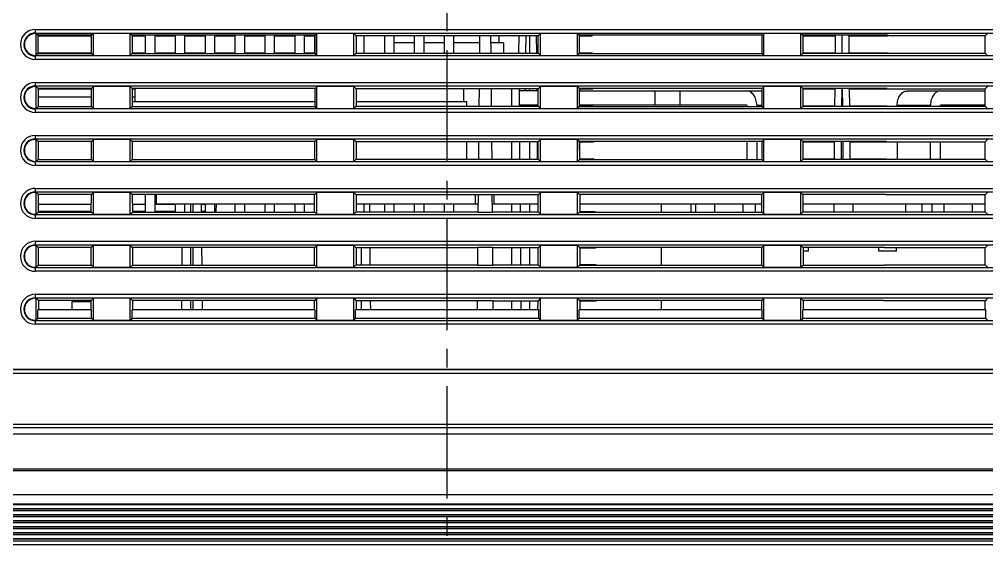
# Model space of a CAD drawing. Extents: x -1638 to -494, y -74 to 314.
# Drawn here: x -852.7 to -770.5, y 95.6 to 140.3 of the extents above; entities that cross this region are included whole.
import ezdxf

# ---------------------------------------------------------------- set-up
doc = ezdxf.new("R2010")
doc.units = 0
doc.linetypes.add('CENTER', pattern=[17.8, 10.75, -2.35, 2.35, -2.35])
doc.linetypes.add('CENTER2', pattern=[28.575, 19.05, -3.175, 3.175, -3.175])
for name, color, linetype in [('3', 112, 'CENTER'), ('BUS_BAR_IN-1DXF_CONTINUOUS', 7, 'CONTINUOUS'), ('BUS_BAR_OUT-DXF_CONTINUOUS', 7, 'CONTINUOUS'), ('CASE_BODY_10DXF_CONTINUOUS', 7, 'CONTINUOUS'), ('FUSE50FE_DXF_CONTINUOUS_LI', 7, 'CONTINUOUS'), ('HEADPIN_22_9DXF_CONTINUOUS', 7, 'CONTINUOUS'), ('HEADPIN_F22_DXF_CONTINUOUS', 7, 'CONTINUOUS'), ('HEATSINK1040DXF_CONTINUOUS', 7, 'CONTINUOUS'), ('LUG_4_2PAI_DXF_CONTINUOUS_', 7, 'CONTINUOUS'), ('P_WASHER_M4_DXF_CONTINUOUS', 7, 'CONTINUOUS'), ('PCB_SCR_1040DXF_CONTINUOUS', 7, 'CONTINUOUS'), ('SCR_MINI_SK4DXF_CONTINUOUS', 7, 'CONTINUOUS'), ('WASHER_M4_DXF_CONTINUOUS_L', 7, 'CONTINUOUS')]:
    doc.layers.add(name, color=color, linetype=linetype)

msp = doc.modelspace()

# ---------------------------------------------------------------- linework, layer by layer
at = {"layer": '3', "linetype": 'CENTER2', "ltscale": 0.5}
msp.add_line((-816.327, 28.125), (-816.327, 288.122), dxfattribs=at)
at = {"layer": 'BUS_BAR_IN-1DXF_CONTINUOUS', "color": 7, "linetype": 'CONTINUOUS'}
for p, q in [((-808.592, 134.182), (-810.216, 134.182)), ((-805.1, 134.182), (-789.554, 134.182)), ((-798.679, 134.182), (-798.679, 132.982)), ((-796.558, 134.182), (-796.558, 132.982)), ((-808.593, 132.982), (-810.205, 132.982)), ((-790.86, 132.982), (-805.098, 132.982)), ((-790.86, 132.982), (-790.86, 132.861)), ((-790.012, 132.982), (-789.556, 132.982)), ((-790.012, 132.982), (-790.012, 132.861)), ((-790.86, 129.898), (-790.86, 128.368)), ((-790.012, 129.898), (-790.012, 128.368)), ((-790.153, 124.582), (-790.153, 123.875))]:
    msp.add_line(p, q, dxfattribs=at)
msp.add_open_spline([(-790.012, 132.982), (-790.012, 133.137), (-790.052, 133.436), (-790.205, 133.774), (-790.381, 133.982), (-790.529, 134.095), (-790.69, 134.166), (-790.804, 134.182), (-790.86, 134.182)], degree=3, knots=[0, 0, 0, 0, 0.287057, 0.553568, 0.675503, 0.789326, 0.896553, 1, 1, 1, 1], dxfattribs=at)
at = {"layer": 'BUS_BAR_OUT-DXF_CONTINUOUS', "color": 7, "linetype": 'CONTINUOUS'}
for p, q in [((-777.223, 134.182), (-770.592, 134.182)), ((-778.072, 132.982), (-775.243, 132.982)), ((-778.072, 132.982), (-778.072, 132.897)), ((-775.243, 132.897), (-775.243, 132.982)), ((-770.593, 132.982), (-774.395, 132.982)), ((-774.395, 132.897), (-774.395, 132.982)), ((-778.072, 129.864), (-778.072, 128.401)), ((-775.243, 128.401), (-775.243, 129.864)), ((-774.395, 128.401), (-774.395, 129.864)), ((-777.364, 124.582), (-777.364, 123.904)), ((-775.95, 123.904), (-775.95, 124.582)), ((-775.102, 123.904), (-775.102, 124.582))]:
    msp.add_line(p, q, dxfattribs=at)
for points, knots in [([(-778.072, 132.982), (-778.072, 133.137), (-778.031, 133.436), (-777.879, 133.774), (-777.702, 133.982), (-777.555, 134.095), (-777.393, 134.166), (-777.279, 134.182), (-777.223, 134.182)], [0, 0, 0, 0, 0.287057, 0.553568, 0.675503, 0.789326, 0.896553, 1, 1, 1, 1]), ([(-774.395, 134.182), (-774.45, 134.182), (-774.564, 134.166), (-774.726, 134.095), (-774.874, 133.982), (-775.05, 133.774), (-775.203, 133.436), (-775.243, 133.137), (-775.243, 132.982)], [0, 0, 0, 0, 0.103447, 0.210674, 0.324497, 0.446432, 0.712943, 1, 1, 1, 1])]:
    msp.add_open_spline(points, degree=3, knots=knots, dxfattribs=at)
at = {"layer": 'CASE_BODY_10DXF_CONTINUOUS', "color": 7, "linetype": 'CONTINUOUS'}
for p, q in [((-851.327, 139.062), (-851.327, 139.407)), ((-851.327, 139.407), (-750.327, 139.407)), ((-851.327, 139.108), (-750.327, 139.108)), ((-851.327, 139.062), (-851.257, 139.062)), ((-851.257, 137.202), (-851.257, 139.062)), ((-851.257, 139.062), (-851.107, 138.912)), ((-846.397, 139.062), (-846.547, 138.912)), ((-846.397, 137.202), (-846.397, 139.062)), ((-843.257, 139.062), (-846.397, 139.062)), ((-843.257, 137.202), (-843.257, 139.062)), ((-843.257, 139.062), (-843.107, 138.912)), ((-827.397, 139.062), (-827.547, 138.912)), ((-827.397, 137.202), (-827.397, 139.062)), ((-824.257, 139.062), (-827.397, 139.062)), ((-824.257, 137.202), (-824.257, 139.062)), ((-824.257, 139.062), (-824.067, 138.871)), ((-808.397, 139.062), (-808.588, 138.871)), ((-808.397, 137.202), (-808.397, 139.062)), ((-805.257, 139.062), (-808.397, 139.062)), ((-805.257, 137.202), (-805.257, 139.062)), ((-805.257, 139.062), (-805.107, 138.912)), ((-789.397, 139.062), (-789.547, 138.912)), ((-786.257, 139.062), (-789.397, 139.062)), ((-789.397, 137.202), (-789.397, 139.062)), ((-786.257, 137.202), (-786.257, 139.062)), ((-786.257, 139.062), (-786.107, 138.912)), ((-770.397, 139.062), (-770.588, 138.871)), ((-851.107, 138.912), (-851.105, 137.354)), ((-846.547, 138.912), (-851.107, 138.912)), ((-851.107, 138.871), (-846.588, 138.871)), ((-846.588, 138.871), (-846.589, 137.394)), ((-846.55, 137.354), (-846.547, 138.912)), ((-843.107, 138.912), (-843.105, 137.354)), ((-827.547, 138.912), (-843.107, 138.912)), ((-843.066, 137.394), (-843.067, 138.871)), ((-843.067, 138.871), (-841.983, 138.871)), ((-841.183, 138.871), (-839.443, 138.871)), ((-838.643, 138.871), (-836.903, 138.871)), ((-836.103, 138.871), (-834.363, 138.871)), ((-833.563, 138.871), (-831.823, 138.871)), ((-831.023, 138.871), (-829.283, 138.871)), ((-828.483, 138.871), (-827.588, 138.871)), ((-827.588, 138.871), (-827.589, 137.394)), ((-827.55, 137.354), (-827.547, 138.912)), ((-824.067, 138.871), (-824.066, 137.394)), ((-813.55, 138.871), (-824.067, 138.871)), ((-813.563, 137.394), (-813.55, 138.871)), ((-812.605, 138.869), (-813.55, 138.869)), ((-812.592, 137.394), (-812.605, 138.871)), ((-808.588, 138.871), (-812.605, 138.871)), ((-810.229, 137.394), (-810.216, 138.871)), ((-809.629, 137.394), (-809.616, 138.871)), ((-809.336, 138.871), (-809.336, 137.394)), ((-808.757, 138.87), (-808.744, 137.392)), ((-808.589, 137.394), (-808.588, 138.871)), ((-805.107, 138.912), (-805.105, 137.354)), ((-789.547, 138.912), (-805.107, 138.912)), ((-805.066, 137.394), (-805.067, 138.871)), ((-805.067, 138.871), (-804.013, 138.871)), ((-804.013, 138.871), (-804.014, 138.912)), ((-789.55, 137.354), (-789.547, 138.912)), ((-778.841, 138.912), (-786.107, 138.912)), ((-786.107, 138.912), (-786.105, 137.354)), ((-786.067, 138.871), (-783.347, 138.871)), ((-786.066, 137.394), (-786.067, 138.871)), ((-783.346, 138.912), (-783.36, 137.354)), ((-782.767, 138.912), (-782.767, 137.354)), ((-782.188, 138.912), (-782.174, 137.354)), ((-782.187, 138.871), (-778.913, 138.871)), ((-778.913, 138.871), (-778.914, 138.911)), ((-778.841, 138.912), (-778.842, 138.871)), ((-770.588, 138.871), (-778.842, 138.871)), ((-770.589, 137.394), (-770.588, 138.871)), ((-851.257, 137.202), (-851.105, 137.354)), ((-846.589, 137.394), (-851.105, 137.394)), ((-851.105, 137.354), (-846.55, 137.354)), ((-846.397, 137.202), (-846.55, 137.354)), ((-843.257, 137.202), (-843.105, 137.354)), ((-843.105, 137.354), (-827.55, 137.354)), ((-841.983, 137.394), (-843.066, 137.394)), ((-839.443, 137.394), (-841.183, 137.394)), ((-836.903, 137.394), (-838.643, 137.394)), ((-834.363, 137.394), (-836.103, 137.394)), ((-831.823, 137.394), (-833.563, 137.394)), ((-829.283, 137.394), (-831.023, 137.394)), ((-827.589, 137.394), (-828.483, 137.394)), ((-827.397, 137.202), (-827.55, 137.354)), ((-824.257, 137.202), (-824.066, 137.394)), ((-824.066, 137.394), (-813.563, 137.394)), ((-813.563, 137.394), (-812.592, 137.394)), ((-812.592, 137.394), (-808.589, 137.394)), ((-808.397, 137.202), (-808.589, 137.394)), ((-805.257, 137.202), (-805.105, 137.354)), ((-805.105, 137.354), (-789.55, 137.354)), ((-803.987, 137.394), (-805.066, 137.394)), ((-803.986, 137.354), (-803.987, 137.394)), ((-789.397, 137.202), (-789.55, 137.354)), ((-786.257, 137.202), (-786.105, 137.354)), ((-778.868, 137.354), (-786.105, 137.354)), ((-783.36, 137.394), (-786.066, 137.394)), ((-778.887, 137.394), (-782.175, 137.394)), ((-778.886, 137.354), (-778.887, 137.394)), ((-778.868, 137.394), (-770.589, 137.394)), ((-778.868, 137.354), (-778.868, 137.394)), ((-770.397, 137.202), (-770.589, 137.394)), ((-851.327, 136.857), (-851.327, 137.202)), ((-851.327, 137.202), (-851.257, 137.202)), ((-750.327, 137.156), (-851.327, 137.156)), ((-750.327, 136.857), (-851.327, 136.857)), ((-846.397, 137.202), (-843.257, 137.202)), ((-827.397, 137.202), (-824.257, 137.202)), ((-808.397, 137.202), (-805.257, 137.202)), ((-789.397, 137.202), (-786.257, 137.202)), ((-851.327, 134.562), (-851.327, 134.907)), ((-851.327, 134.907), (-750.327, 134.907)), ((-851.327, 134.608), (-750.327, 134.608)), ((-851.327, 134.562), (-851.257, 134.562)), ((-851.257, 132.702), (-851.257, 134.562)), ((-851.257, 134.562), (-851.101, 134.405)), ((-851.101, 134.405), (-851.098, 132.861)), ((-846.554, 134.405), (-851.101, 134.405)), ((-851.101, 134.368), (-846.591, 134.368)), ((-846.591, 134.368), (-846.592, 133.682)), ((-846.557, 132.861), (-846.554, 134.405)), ((-846.397, 134.562), (-846.554, 134.405)), ((-846.397, 132.702), (-846.397, 134.562)), ((-843.257, 134.562), (-846.397, 134.562)), ((-843.257, 132.702), (-843.257, 134.562)), ((-843.257, 134.562), (-843.101, 134.405)), ((-843.101, 134.405), (-843.098, 132.861)), ((-827.554, 134.405), (-843.101, 134.405)), ((-843.063, 133.682), (-843.063, 134.368)), ((-843.063, 134.368), (-842.853, 134.368)), ((-827.557, 132.861), (-827.554, 134.405)), ((-827.397, 134.562), (-827.554, 134.405)), ((-827.397, 132.702), (-827.397, 134.562)), ((-824.257, 134.562), (-827.397, 134.562)), ((-824.257, 132.702), (-824.257, 134.562)), ((-824.257, 134.562), (-824.063, 134.368)), ((-824.063, 134.368), (-824.062, 132.897)), ((-813.589, 134.368), (-824.063, 134.368)), ((-813.602, 132.894), (-813.589, 134.369)), ((-812.566, 134.369), (-813.589, 134.369)), ((-812.553, 132.894), (-812.566, 134.369)), ((-808.591, 134.368), (-812.566, 134.368)), ((-810.836, 132.897), (-810.836, 134.368)), ((-810.217, 134.368), (-810.204, 132.897)), ((-809.657, 134.182), (-809.655, 134.368)), ((-809.336, 134.368), (-809.336, 134.182)), ((-808.717, 134.367), (-808.716, 134.182)), ((-808.593, 132.897), (-808.591, 134.368)), ((-808.397, 134.562), (-808.591, 134.368)), ((-808.397, 132.702), (-808.397, 134.562)), ((-805.257, 134.562), (-808.397, 134.562)), ((-805.257, 132.702), (-805.257, 134.562)), ((-805.257, 134.562), (-805.101, 134.405)), ((-805.101, 134.405), (-805.098, 132.861)), ((-789.554, 134.405), (-805.101, 134.405)), ((-805.063, 134.182), (-805.063, 134.368)), ((-805.063, 134.368), (-803.934, 134.368)), ((-803.934, 134.368), (-803.935, 134.405)), ((-789.557, 132.861), (-789.554, 134.405)), ((-789.397, 134.562), (-789.554, 134.405)), ((-786.257, 134.562), (-789.397, 134.562)), ((-789.397, 132.702), (-789.397, 134.562)), ((-786.257, 132.702), (-786.257, 134.562)), ((-786.257, 134.562), (-786.101, 134.405)), ((-778.92, 134.405), (-786.101, 134.405)), ((-786.101, 134.405), (-786.098, 132.861)), ((-786.063, 134.368), (-783.386, 134.368)), ((-786.062, 132.897), (-786.063, 134.368)), ((-783.386, 134.405), (-783.399, 132.861)), ((-782.786, 134.405), (-782.799, 132.861)), ((-782.748, 134.405), (-782.735, 132.861)), ((-782.148, 134.405), (-782.135, 132.861)), ((-782.148, 134.368), (-770.591, 134.368)), ((-778.92, 134.405), (-778.92, 134.368)), ((-770.593, 132.897), (-770.591, 134.368)), ((-770.397, 134.562), (-770.591, 134.368)), ((-851.327, 132.357), (-851.327, 132.702)), ((-851.327, 132.702), (-851.257, 132.702)), ((-750.327, 132.656), (-851.327, 132.656)), ((-851.257, 132.702), (-851.098, 132.861)), ((-851.098, 132.861), (-846.557, 132.861)), ((-846.397, 132.702), (-846.557, 132.861)), ((-846.397, 132.702), (-843.257, 132.702)), ((-843.257, 132.702), (-843.098, 132.861)), ((-843.098, 132.861), (-827.557, 132.861)), ((-827.397, 132.702), (-827.557, 132.861)), ((-827.397, 132.702), (-824.257, 132.702)), ((-824.257, 132.702), (-824.062, 132.897)), ((-824.062, 132.897), (-813.602, 132.897)), ((-813.602, 132.894), (-812.553, 132.894)), ((-812.553, 132.897), (-808.593, 132.897)), ((-809.336, 132.982), (-809.336, 132.897)), ((-808.705, 132.982), (-808.704, 132.896)), ((-808.397, 132.702), (-808.593, 132.897)), ((-808.397, 132.702), (-805.257, 132.702)), ((-805.257, 132.702), (-805.098, 132.861)), ((-805.098, 132.861), (-789.557, 132.861)), ((-805.062, 132.897), (-805.062, 132.982)), ((-803.909, 132.897), (-805.062, 132.897)), ((-803.908, 132.861), (-803.909, 132.897)), ((-789.397, 132.702), (-789.557, 132.861)), ((-789.397, 132.702), (-786.257, 132.702)), ((-786.257, 132.702), (-786.098, 132.861)), ((-778.947, 132.861), (-786.098, 132.861)), ((-783.399, 132.897), (-786.062, 132.897)), ((-778.947, 132.897), (-782.135, 132.897)), ((-778.947, 132.861), (-778.946, 132.897)), ((-778.946, 132.897), (-770.593, 132.897)), ((-770.397, 132.702), (-770.593, 132.897)), ((-750.327, 132.357), (-851.327, 132.357)), ((-851.327, 130.062), (-851.327, 130.407)), ((-851.327, 130.407), (-750.327, 130.407)), ((-851.327, 130.108), (-750.327, 130.108)), ((-851.327, 130.062), (-851.257, 130.062)), ((-851.257, 128.202), (-851.257, 130.062)), ((-851.257, 130.062), (-851.094, 129.898)), ((-846.397, 130.062), (-846.561, 129.898)), ((-846.397, 128.202), (-846.397, 130.062)), ((-843.257, 130.062), (-846.397, 130.062)), ((-843.257, 128.202), (-843.257, 130.062)), ((-843.257, 130.062), (-843.094, 129.898)), ((-827.397, 130.062), (-827.561, 129.898)), ((-827.397, 128.202), (-827.397, 130.062)), ((-824.257, 130.062), (-827.397, 130.062)), ((-824.257, 128.202), (-824.257, 130.062)), ((-824.257, 130.062), (-824.06, 129.864)), ((-808.397, 130.062), (-808.595, 129.864)), ((-808.397, 128.202), (-808.397, 130.062)), ((-805.257, 130.062), (-808.397, 130.062)), ((-805.257, 128.202), (-805.257, 130.062)), ((-805.257, 130.062), (-805.094, 129.898)), ((-789.397, 130.062), (-789.561, 129.898)), ((-786.257, 130.062), (-789.397, 130.062)), ((-789.397, 128.202), (-789.397, 130.062)), ((-786.257, 128.202), (-786.257, 130.062)), ((-786.257, 130.062), (-786.094, 129.898)), ((-770.397, 130.062), (-770.595, 129.864)), ((-851.094, 129.898), (-851.091, 128.368)), ((-846.561, 129.898), (-851.094, 129.898)), ((-846.563, 128.368), (-846.561, 129.898)), ((-843.094, 129.898), (-843.091, 128.368)), ((-827.561, 129.898), (-843.094, 129.898)), ((-827.563, 128.368), (-827.561, 129.898)), ((-824.06, 129.864), (-824.059, 128.401)), ((-813.628, 129.864), (-824.06, 129.864)), ((-813.641, 128.394), (-813.628, 129.869)), ((-812.526, 129.869), (-813.628, 129.869)), ((-812.514, 128.394), (-812.526, 129.869)), ((-808.595, 129.864), (-812.526, 129.864)), ((-810.836, 128.401), (-810.836, 129.864)), ((-810.178, 129.864), (-810.165, 128.401)), ((-809.336, 129.864), (-809.336, 128.401)), ((-808.678, 129.864), (-808.665, 128.4)), ((-808.596, 128.401), (-808.595, 129.864)), ((-789.561, 129.898), (-805.094, 129.898)), ((-805.094, 129.898), (-805.091, 128.368)), ((-805.06, 129.864), (-803.856, 129.864)), ((-805.059, 128.401), (-805.06, 129.864)), ((-803.856, 129.864), (-803.856, 129.898)), ((-789.563, 128.368), (-789.561, 129.898)), ((-778.998, 129.898), (-786.094, 129.898)), ((-786.094, 129.898), (-786.091, 128.368)), ((-786.06, 129.864), (-783.425, 129.864)), ((-786.059, 128.401), (-786.06, 129.864)), ((-783.425, 129.898), (-783.438, 128.368)), ((-782.825, 129.898), (-782.838, 128.368)), ((-782.709, 129.898), (-782.696, 128.368)), ((-782.109, 129.898), (-782.096, 128.368)), ((-782.109, 129.864), (-770.595, 129.864)), ((-778.998, 129.898), (-778.999, 129.864)), ((-770.596, 128.401), (-770.595, 129.864)), ((-851.257, 128.202), (-851.091, 128.368)), ((-851.091, 128.368), (-846.563, 128.368)), ((-846.397, 128.202), (-846.563, 128.368)), ((-843.257, 128.202), (-843.091, 128.368)), ((-843.091, 128.368), (-827.563, 128.368)), ((-827.397, 128.202), (-827.563, 128.368)), ((-824.257, 128.202), (-824.059, 128.401)), ((-824.059, 128.401), (-813.641, 128.401)), ((-813.641, 128.394), (-812.514, 128.394)), ((-812.514, 128.401), (-808.596, 128.401)), ((-808.397, 128.202), (-808.596, 128.401)), ((-805.257, 128.202), (-805.091, 128.368)), ((-805.091, 128.368), (-789.563, 128.368)), ((-803.83, 128.401), (-805.059, 128.401)), ((-803.83, 128.368), (-803.83, 128.401)), ((-789.397, 128.202), (-789.563, 128.368)), ((-786.257, 128.202), (-786.091, 128.368)), ((-779.025, 128.368), (-786.091, 128.368)), ((-783.438, 128.401), (-786.059, 128.401)), ((-779.025, 128.401), (-782.096, 128.401)), ((-779.025, 128.368), (-779.024, 128.401)), ((-779.024, 128.401), (-770.596, 128.401)), ((-770.397, 128.202), (-770.596, 128.401)), ((-851.327, 127.857), (-851.327, 128.202)), ((-851.327, 128.202), (-851.257, 128.202)), ((-750.327, 128.156), (-851.327, 128.156)), ((-750.327, 127.857), (-851.327, 127.857)), ((-846.397, 128.202), (-843.257, 128.202)), ((-827.397, 128.202), (-824.257, 128.202)), ((-808.397, 128.202), (-805.257, 128.202)), ((-789.397, 128.202), (-786.257, 128.202)), ((-851.327, 125.562), (-851.327, 125.907)), ((-851.327, 125.907), (-750.327, 125.907)), ((-851.327, 125.608), (-750.327, 125.608)), ((-851.327, 125.562), (-851.257, 125.562)), ((-851.257, 123.702), (-851.257, 125.562)), ((-851.257, 125.562), (-851.087, 125.391)), ((-851.087, 125.391), (-851.084, 123.875)), ((-846.568, 125.391), (-851.087, 125.391)), ((-846.57, 123.875), (-846.568, 125.391)), ((-846.397, 125.562), (-846.568, 125.391)), ((-846.397, 123.702), (-846.397, 125.562)), ((-843.257, 125.562), (-846.397, 125.562)), ((-843.257, 123.702), (-843.257, 125.562)), ((-843.257, 125.562), (-843.087, 125.391)), ((-843.087, 125.391), (-843.084, 123.875)), ((-827.568, 125.391), (-843.087, 125.391)), ((-827.599, 123.904), (-827.598, 125.361)), ((-827.397, 125.562), (-827.598, 125.361)), ((-827.397, 123.702), (-827.397, 125.562)), ((-824.257, 125.562), (-827.397, 125.562)), ((-824.257, 123.702), (-824.257, 125.562)), ((-824.257, 125.562), (-824.056, 125.361)), ((-824.056, 125.361), (-824.055, 123.904)), ((-813.668, 125.361), (-824.056, 125.361)), ((-813.68, 123.894), (-813.668, 125.369)), ((-812.487, 125.369), (-813.668, 125.369)), ((-812.474, 123.894), (-812.487, 125.369)), ((-808.598, 125.361), (-812.487, 125.361)), ((-808.599, 123.904), (-808.598, 125.361)), ((-808.397, 125.562), (-808.598, 125.361)), ((-805.257, 125.562), (-808.397, 125.562)), ((-808.397, 123.702), (-808.397, 125.562)), ((-805.257, 123.702), (-805.257, 125.562)), ((-805.257, 125.562), (-805.056, 125.361)), ((-789.568, 125.391), (-805.087, 125.391)), ((-805.056, 125.361), (-805.055, 123.904)), ((-789.57, 123.875), (-789.568, 125.391)), ((-789.397, 125.562), (-789.568, 125.391)), ((-786.257, 125.562), (-789.397, 125.562)), ((-789.397, 123.702), (-789.397, 125.562)), ((-786.257, 125.562), (-786.087, 125.391)), ((-786.257, 123.702), (-786.257, 125.562)), ((-779.077, 125.391), (-786.087, 125.391)), ((-786.087, 125.391), (-786.084, 123.875)), ((-779.077, 125.391), (-779.078, 125.361)), ((-770.598, 125.361), (-779.078, 125.361)), ((-770.599, 123.904), (-770.598, 125.361)), ((-770.397, 125.562), (-770.598, 125.361)), ((-846.569, 124.532), (-851.085, 124.532)), ((-841.983, 124.532), (-843.085, 124.532)), ((-839.443, 124.532), (-841.183, 124.532)), ((-838.136, 124.582), (-838.136, 123.875)), ((-837.936, 124.582), (-837.936, 123.875)), ((-837.232, 124.582), (-837.226, 123.875)), ((-836.903, 124.532), (-837.232, 124.532)), ((-835.962, 124.582), (-835.996, 123.937)), ((-822.932, 124.582), (-822.926, 123.904)), ((-810.836, 123.904), (-810.836, 124.582)), ((-810.132, 124.582), (-810.126, 123.904)), ((-809.336, 124.582), (-809.336, 123.904)), ((-808.632, 124.582), (-808.626, 123.904)), ((-851.327, 123.357), (-851.327, 123.702)), ((-851.327, 123.702), (-851.257, 123.702)), ((-750.327, 123.656), (-851.327, 123.656)), ((-750.327, 123.357), (-851.327, 123.357)), ((-851.257, 123.702), (-851.084, 123.875)), ((-846.57, 123.937), (-851.084, 123.937)), ((-851.084, 123.875), (-846.57, 123.875)), ((-846.397, 123.702), (-846.57, 123.875)), ((-846.397, 123.702), (-843.257, 123.702)), ((-843.257, 123.702), (-843.084, 123.875)), ((-841.983, 123.937), (-843.084, 123.937)), ((-843.084, 123.875), (-827.57, 123.875)), ((-839.443, 123.937), (-841.183, 123.937)), ((-836.903, 123.937), (-837.226, 123.937)), ((-836.103, 124.05), (-835.996, 123.937)), ((-835.996, 123.937), (-836.103, 123.937)), ((-827.397, 123.702), (-827.599, 123.904)), ((-827.397, 123.702), (-824.257, 123.702)), ((-824.257, 123.702), (-824.055, 123.904)), ((-824.055, 123.904), (-813.68, 123.904)), ((-813.68, 123.894), (-812.474, 123.894)), ((-812.474, 123.904), (-808.599, 123.904)), ((-808.397, 123.702), (-808.599, 123.904)), ((-808.397, 123.702), (-805.257, 123.702)), ((-805.257, 123.702), (-805.055, 123.904)), ((-805.084, 123.875), (-789.57, 123.875)), ((-803.752, 123.904), (-805.055, 123.904)), ((-803.751, 123.875), (-803.752, 123.904)), ((-789.397, 123.702), (-789.57, 123.875)), ((-789.397, 123.702), (-786.257, 123.702)), ((-786.257, 123.702), (-786.084, 123.875)), ((-779.103, 123.875), (-786.084, 123.875)), ((-779.103, 123.904), (-770.599, 123.904)), ((-779.103, 123.875), (-779.103, 123.904)), ((-770.397, 123.702), (-770.599, 123.904)), ((-851.327, 121.062), (-851.327, 121.407)), ((-851.327, 121.407), (-750.327, 121.407)), ((-851.327, 121.108), (-750.327, 121.108)), ((-851.327, 121.062), (-851.257, 121.062)), ((-851.257, 119.202), (-851.257, 121.062)), ((-851.257, 121.062), (-851.08, 120.885)), ((-851.08, 120.885), (-851.078, 119.382)), ((-846.575, 120.885), (-851.08, 120.885)), ((-846.577, 119.382), (-846.575, 120.885)), ((-846.397, 121.062), (-846.575, 120.885)), ((-846.397, 119.202), (-846.397, 121.062)), ((-843.257, 121.062), (-846.397, 121.062)), ((-843.257, 119.202), (-843.257, 121.062)), ((-843.257, 121.062), (-843.08, 120.885)), ((-843.08, 120.885), (-843.078, 119.382)), ((-827.575, 120.885), (-843.08, 120.885)), ((-838.873, 120.885), (-838.886, 119.382)), ((-838.136, 120.885), (-838.136, 119.382)), ((-837.936, 120.885), (-837.936, 119.382)), ((-837.2, 120.885), (-837.186, 119.382)), ((-827.397, 121.062), (-827.602, 120.858)), ((-827.397, 119.202), (-827.397, 121.062)), ((-824.257, 121.062), (-827.397, 121.062)), ((-824.257, 119.202), (-824.257, 121.062)), ((-824.257, 121.062), (-824.053, 120.858)), ((-813.72, 119.394), (-813.707, 120.869)), ((-812.448, 120.869), (-813.707, 120.869)), ((-812.435, 119.394), (-812.448, 120.869)), ((-808.397, 121.062), (-808.602, 120.858)), ((-805.257, 121.062), (-808.397, 121.062)), ((-808.397, 119.202), (-808.397, 121.062)), ((-805.257, 121.062), (-805.053, 120.858)), ((-805.257, 119.202), (-805.257, 121.062)), ((-789.575, 120.885), (-805.08, 120.885)), ((-803.699, 120.858), (-803.699, 120.885)), ((-789.577, 119.382), (-789.575, 120.885)), ((-789.397, 121.062), (-789.575, 120.885)), ((-786.257, 121.062), (-789.397, 121.062)), ((-789.397, 119.202), (-789.397, 121.062)), ((-786.257, 121.062), (-786.08, 120.885)), ((-786.257, 119.202), (-786.257, 121.062)), ((-779.156, 120.885), (-786.08, 120.885)), ((-786.08, 120.885), (-786.078, 119.382)), ((-779.156, 120.885), (-779.156, 120.858)), ((-770.397, 121.062), (-770.602, 120.858)), ((-827.603, 119.407), (-827.602, 120.858)), ((-824.053, 120.858), (-824.052, 119.407)), ((-813.707, 120.858), (-824.053, 120.858)), ((-823.636, 120.858), (-823.636, 119.407)), ((-822.899, 120.858), (-822.887, 119.407)), ((-808.602, 120.858), (-812.448, 120.858)), ((-810.836, 119.407), (-810.836, 120.858)), ((-810.099, 120.858), (-810.087, 119.407)), ((-809.336, 120.858), (-809.336, 119.407)), ((-808.603, 119.407), (-808.602, 120.858)), ((-805.053, 120.858), (-803.699, 120.858)), ((-805.053, 120.858), (-805.052, 119.407)), ((-770.602, 120.858), (-779.156, 120.858)), ((-770.603, 119.407), (-770.602, 120.858)), ((-851.257, 119.202), (-851.078, 119.382)), ((-851.078, 119.382), (-846.577, 119.382)), ((-846.397, 119.202), (-846.577, 119.382)), ((-843.257, 119.202), (-843.078, 119.382)), ((-843.078, 119.382), (-827.577, 119.382)), ((-827.397, 119.202), (-827.603, 119.407)), ((-824.257, 119.202), (-824.052, 119.407)), ((-824.052, 119.407), (-813.72, 119.407)), ((-813.72, 119.394), (-812.435, 119.394)), ((-812.435, 119.407), (-808.603, 119.407)), ((-808.397, 119.202), (-808.603, 119.407)), ((-805.257, 119.202), (-805.052, 119.407)), ((-805.078, 119.382), (-789.577, 119.382)), ((-803.673, 119.407), (-805.052, 119.407)), ((-803.673, 119.382), (-803.673, 119.407)), ((-789.397, 119.202), (-789.577, 119.382)), ((-786.257, 119.202), (-786.078, 119.382)), ((-786.078, 119.382), (-779.182, 119.382)), ((-779.182, 119.382), (-779.181, 119.407)), ((-779.181, 119.407), (-770.603, 119.407)), ((-770.397, 119.202), (-770.603, 119.407)), ((-851.327, 118.857), (-851.327, 119.202)), ((-851.327, 119.202), (-851.257, 119.202)), ((-750.327, 119.156), (-851.327, 119.156)), ((-750.327, 118.857), (-851.327, 118.857)), ((-846.397, 119.202), (-843.257, 119.202)), ((-827.397, 119.202), (-824.257, 119.202)), ((-808.397, 119.202), (-805.257, 119.202)), ((-789.397, 119.202), (-786.257, 119.202)), ((-851.327, 116.562), (-851.327, 116.907)), ((-851.327, 116.907), (-750.327, 116.907)), ((-851.327, 116.608), (-750.327, 116.608)), ((-851.327, 116.562), (-851.257, 116.562)), ((-851.257, 114.702), (-851.257, 116.562)), ((-851.257, 116.562), (-851.073, 116.378)), ((-851.073, 116.378), (-851.072, 115.582)), ((-846.582, 116.378), (-851.073, 116.378)), ((-846.583, 115.582), (-846.582, 116.378)), ((-846.397, 116.562), (-846.582, 116.378)), ((-846.397, 114.702), (-846.397, 116.562)), ((-843.257, 116.562), (-846.397, 116.562)), ((-843.257, 114.702), (-843.257, 116.562)), ((-843.257, 116.562), (-843.073, 116.378)), ((-843.073, 116.378), (-843.072, 115.582)), ((-827.582, 116.378), (-843.073, 116.378)), ((-838.912, 116.378), (-838.919, 115.582)), ((-838.136, 116.378), (-838.136, 115.582)), ((-837.936, 116.378), (-837.936, 115.582)), ((-837.16, 116.378), (-837.153, 115.582)), ((-827.606, 115.582), (-827.605, 116.354)), ((-827.397, 116.562), (-827.605, 116.354)), ((-827.397, 114.702), (-827.397, 116.562)), ((-824.257, 116.562), (-827.397, 116.562)), ((-824.257, 114.702), (-824.257, 116.562)), ((-824.257, 116.562), (-824.049, 116.354)), ((-824.049, 116.354), (-824.049, 115.582)), ((-813.746, 116.354), (-824.049, 116.354)), ((-823.636, 116.354), (-823.636, 115.582)), ((-822.86, 116.354), (-822.853, 115.582)), ((-813.753, 115.582), (-813.746, 116.369)), ((-813.746, 116.369), (-812.409, 116.369)), ((-812.402, 115.582), (-812.409, 116.369)), ((-812.409, 116.354), (-808.605, 116.354)), ((-810.836, 115.582), (-810.836, 116.354)), ((-810.06, 116.354), (-810.053, 115.582)), ((-809.336, 116.354), (-809.336, 115.582)), ((-808.606, 115.582), (-808.605, 116.354)), ((-808.397, 116.562), (-808.605, 116.354)), ((-805.257, 116.562), (-808.397, 116.562)), ((-808.397, 114.702), (-808.397, 116.562)), ((-805.257, 116.562), (-805.049, 116.354)), ((-805.257, 114.702), (-805.257, 116.562)), ((-789.582, 116.378), (-805.073, 116.378)), ((-805.049, 116.354), (-803.62, 116.354)), ((-805.049, 116.354), (-805.049, 115.582)), ((-803.62, 116.354), (-803.62, 116.378)), ((-789.583, 115.582), (-789.582, 116.378)), ((-789.397, 116.562), (-789.582, 116.378)), ((-786.257, 116.562), (-789.397, 116.562)), ((-789.397, 114.702), (-789.397, 116.562)), ((-786.257, 116.562), (-786.073, 116.378)), ((-786.257, 114.702), (-786.257, 116.562)), ((-779.234, 116.378), (-786.073, 116.378)), ((-786.073, 116.378), (-786.072, 115.582)), ((-779.234, 116.378), (-779.235, 116.354)), ((-770.605, 116.354), (-779.235, 116.354)), ((-770.606, 115.582), (-770.605, 116.354)), ((-770.397, 116.562), (-770.605, 116.354)), ((-851.109, 114.851), (-851.109, 115.582)), ((-846.546, 115.582), (-851.109, 115.582)), ((-846.546, 114.851), (-846.546, 115.582)), ((-843.109, 114.851), (-843.109, 115.582)), ((-827.546, 115.582), (-843.109, 115.582)), ((-827.546, 114.851), (-827.546, 115.582)), ((-824.109, 114.851), (-824.109, 115.582)), ((-808.546, 115.582), (-824.109, 115.582)), ((-808.546, 114.851), (-808.546, 115.582)), ((-789.546, 115.582), (-805.109, 115.582)), ((-805.109, 114.851), (-805.109, 115.582)), ((-789.546, 114.851), (-789.546, 115.582)), ((-770.546, 115.582), (-786.109, 115.582)), ((-786.109, 114.851), (-786.109, 115.582)), ((-770.546, 114.851), (-770.546, 115.582)), ((-851.327, 114.357), (-851.327, 114.702)), ((-851.327, 114.702), (-851.257, 114.702)), ((-750.327, 114.656), (-851.327, 114.656)), ((-750.327, 114.357), (-851.327, 114.357)), ((-851.257, 114.702), (-851.109, 114.851)), ((-846.546, 114.851), (-851.109, 114.851)), ((-846.397, 114.702), (-846.546, 114.851)), ((-846.397, 114.702), (-843.257, 114.702)), ((-843.257, 114.702), (-843.109, 114.851)), ((-827.546, 114.851), (-843.109, 114.851)), ((-827.397, 114.702), (-827.546, 114.851)), ((-827.397, 114.702), (-824.257, 114.702)), ((-824.257, 114.702), (-824.109, 114.851)), ((-808.546, 114.851), (-824.109, 114.851)), ((-808.397, 114.702), (-808.546, 114.851)), ((-808.397, 114.702), (-805.257, 114.702)), ((-805.257, 114.702), (-805.109, 114.851)), ((-789.546, 114.851), (-805.109, 114.851)), ((-789.397, 114.702), (-789.546, 114.851)), ((-789.397, 114.702), (-786.257, 114.702)), ((-786.257, 114.702), (-786.109, 114.851)), ((-770.546, 114.851), (-786.109, 114.851)), ((-770.397, 114.702), (-770.546, 114.851)), ((-891.327, 110.532), (-741.327, 110.532))]:
    msp.add_line(p, q, dxfattribs=at)
for centre, radius in [((-851.327, 138.132), 1.275), ((-851.327, 138.132), 0.976), ((-851.327, 138.132), 0.93), ((-851.327, 133.632), 1.275), ((-851.327, 133.632), 0.976), ((-851.327, 133.632), 0.93), ((-851.327, 129.132), 1.275), ((-851.327, 129.132), 0.976), ((-851.327, 129.132), 0.93), ((-851.327, 124.632), 1.275), ((-851.327, 124.632), 0.976), ((-851.327, 124.632), 0.93), ((-851.327, 120.132), 1.275), ((-851.327, 120.132), 0.976), ((-851.327, 120.132), 0.93), ((-851.327, 115.632), 1.275), ((-851.327, 115.632), 0.976), ((-851.327, 115.632), 0.93)]:
    msp.add_arc(centre, radius, 90, 270, dxfattribs=at)
at = {"layer": 'FUSE50FE_DXF_CONTINUOUS_LI', "color": 7, "linetype": 'CONTINUOUS'}
for p, q in [((-851.099, 133.682), (-846.555, 133.682)), ((-843.099, 133.682), (-842.853, 133.682))]:
    msp.add_line(p, q, dxfattribs=at)
at = {"layer": 'HEADPIN_22_9DXF_CONTINUOUS', "color": 7, "linetype": 'CONTINUOUS'}
for p, q in [((-841.983, 138.912), (-841.983, 137.354)), ((-841.183, 138.912), (-841.183, 137.354)), ((-839.443, 138.912), (-839.443, 137.354)), ((-838.643, 138.912), (-838.643, 137.354)), ((-836.903, 138.912), (-836.903, 137.354)), ((-836.103, 138.912), (-836.103, 137.354)), ((-834.363, 138.912), (-834.363, 137.354)), ((-833.563, 138.912), (-833.563, 137.354)), ((-831.823, 138.912), (-831.823, 137.354)), ((-831.023, 138.912), (-831.023, 137.354)), ((-829.283, 138.912), (-829.283, 137.354)), ((-828.483, 138.912), (-828.483, 137.354)), ((-823.403, 138.871), (-823.403, 137.394)), ((-821.663, 138.871), (-821.663, 137.394)), ((-820.863, 138.871), (-820.863, 137.394)), ((-819.123, 138.871), (-819.123, 137.394)), ((-818.323, 138.871), (-818.323, 137.394)), ((-816.583, 138.871), (-816.583, 137.394)), ((-815.783, 138.871), (-815.783, 137.394)), ((-842.853, 133.282), (-842.853, 134.405)), ((-814.913, 133.282), (-814.913, 134.368)), ((-842.853, 133.282), (-827.556, 133.282)), ((-824.062, 133.282), (-814.913, 133.282))]:
    msp.add_line(p, q, dxfattribs=at)
at = {"layer": 'HEADPIN_F22_DXF_CONTINUOUS', "color": 7, "linetype": 'CONTINUOUS'}
for p, q in [((-843.099, 133.282), (-842.853, 133.282)), ((-814.913, 133.282), (-814.663, 133.282)), ((-814.663, 132.897), (-814.663, 133.282)), ((-814.663, 128.401), (-814.663, 129.864)), ((-841.983, 125.391), (-841.983, 123.875)), ((-841.183, 125.391), (-841.183, 123.875)), ((-839.443, 124.582), (-839.443, 123.875)), ((-838.643, 124.582), (-838.643, 123.875)), ((-836.903, 124.582), (-836.903, 123.875)), ((-836.103, 124.582), (-836.103, 123.875)), ((-834.363, 124.582), (-834.363, 123.875)), ((-833.563, 124.582), (-833.563, 123.875)), ((-831.823, 124.582), (-831.823, 123.875)), ((-831.023, 124.582), (-831.023, 123.875)), ((-829.283, 124.582), (-829.283, 123.875)), ((-828.483, 124.582), (-828.483, 123.875)), ((-823.403, 124.582), (-823.403, 123.904)), ((-821.663, 124.582), (-821.663, 123.904)), ((-820.863, 124.582), (-820.863, 123.904)), ((-819.123, 124.582), (-819.123, 123.904)), ((-818.323, 124.582), (-818.323, 123.904)), ((-816.583, 124.582), (-816.583, 123.904)), ((-815.783, 124.582), (-815.783, 123.904))]:
    msp.add_line(p, q, dxfattribs=at)
at = {"layer": 'HEATSINK1040DXF_CONTINUOUS', "color": 7, "linetype": 'CONTINUOUS'}
for p, q in [((-741.327, 110.482), (-891.327, 110.482)), ((-741.327, 110.182), (-891.327, 110.182)), ((-891.327, 105.882), (-741.327, 105.882)), ((-891.327, 105.582), (-741.327, 105.582)), ((-741.327, 105.021), (-891.327, 105.021)), ((-891.327, 102.085), (-741.327, 102.085)), ((-891.327, 101.932), (-741.327, 101.932)), ((-741.327, 99.872), (-860.327, 99.872)), ((-860.369, 98.69), (-741.327, 98.69)), ((-741.327, 99.08), (-860.327, 99.08)), ((-860.327, 99.031), (-741.327, 99.031)), ((-891.327, 98.182), (-741.327, 98.182)), ((-741.327, 98.146), (-891.327, 98.146)), ((-741.327, 98.133), (-891.327, 98.133)), ((-891.327, 98.015), (-741.327, 98.015)), ((-860.536, 98.523), (-741.327, 98.523)), ((-741.327, 98.641), (-860.418, 98.641)), ((-741.327, 98.654), (-860.405, 98.654)), ((-891.327, 97.674), (-741.327, 97.674)), ((-741.327, 97.638), (-891.327, 97.638)), ((-741.327, 97.625), (-891.327, 97.625)), ((-891.327, 97.507), (-741.327, 97.507)), ((-891.327, 97.166), (-741.327, 97.166)), ((-741.327, 97.13), (-891.327, 97.13)), ((-741.327, 97.117), (-891.327, 97.117)), ((-891.327, 96.999), (-741.327, 96.999)), ((-891.327, 96.658), (-741.327, 96.658)), ((-741.327, 96.622), (-891.327, 96.622)), ((-741.327, 96.61), (-891.327, 96.61)), ((-891.327, 96.491), (-741.327, 96.491)), ((-891.327, 96.15), (-741.327, 96.15)), ((-741.327, 96.114), (-891.327, 96.114)), ((-741.327, 96.102), (-891.327, 96.102)), ((-891.327, 95.97), (-741.327, 95.97)), ((-891.327, 95.644), (-741.327, 95.644))]:
    msp.add_line(p, q, dxfattribs=at)
at = {"layer": 'LUG_4_2PAI_DXF_CONTINUOUS_', "color": 7, "linetype": 'CONTINUOUS'}
for p, q in [((-848.227, 116.378), (-848.227, 115.582)), ((-848.227, 116.282), (-846.582, 116.282))]:
    msp.add_line(p, q, dxfattribs=at)
at = {"layer": 'P_WASHER_M4_DXF_CONTINUOUS', "color": 7, "linetype": 'CONTINUOUS'}
for p, q in [((-819.123, 138.282), (-820.863, 138.282)), ((-816.583, 138.282), (-818.323, 138.282)), ((-813.555, 138.282), (-815.783, 138.282)), ((-811.536, 138.282), (-812.6, 138.282)), ((-811.536, 138.282), (-811.536, 137.394))]:
    msp.add_line(p, q, dxfattribs=at)
at = {"layer": 'PCB_SCR_1040DXF_CONTINUOUS', "color": 7, "linetype": 'CONTINUOUS'}
for p, q in [((-841.036, 124.582), (-841.036, 125.391)), ((-813.927, 124.582), (-813.927, 125.361)), ((-812.327, 124.582), (-812.327, 125.361)), ((-841.036, 124.582), (-827.599, 124.582)), ((-824.056, 124.582), (-813.674, 124.582)), ((-812.48, 124.582), (-808.599, 124.582)), ((-805.056, 124.582), (-789.569, 124.582)), ((-786.086, 124.582), (-770.599, 124.582))]:
    msp.add_line(p, q, dxfattribs=at)
at = {"layer": 'SCR_MINI_SK4DXF_CONTINUOUS', "color": 7, "linetype": 'CONTINUOUS'}
for p, q in [((-798.127, 124.582), (-798.127, 123.875)), ((-795.627, 124.582), (-795.627, 123.875)), ((-795.177, 123.875), (-795.177, 124.582)), ((-793.577, 123.875), (-793.577, 124.582)), ((-791.177, 123.875), (-791.177, 124.582)), ((-783.427, 123.875), (-783.427, 124.582)), ((-781.827, 123.875), (-781.827, 124.582)), ((-774.077, 123.904), (-774.077, 124.582)), ((-771.677, 123.904), (-771.677, 124.582)), ((-798.127, 120.885), (-798.127, 119.382)), ((-785.627, 120.582), (-785.627, 120.885)), ((-779.627, 120.582), (-779.627, 120.885)), ((-785.627, 120.582), (-786.079, 120.582)), ((-778.127, 120.582), (-779.627, 120.582)), ((-778.127, 120.582), (-778.127, 120.858)), ((-798.127, 116.378), (-798.127, 115.582))]:
    msp.add_line(p, q, dxfattribs=at)
at = {"layer": 'WASHER_M4_DXF_CONTINUOUS_L', "color": 7, "linetype": 'CONTINUOUS'}
msp.add_line((-811.936, 138.871), (-811.936, 138.282), dxfattribs=at)

doc.saveas('drawing.dxf')
